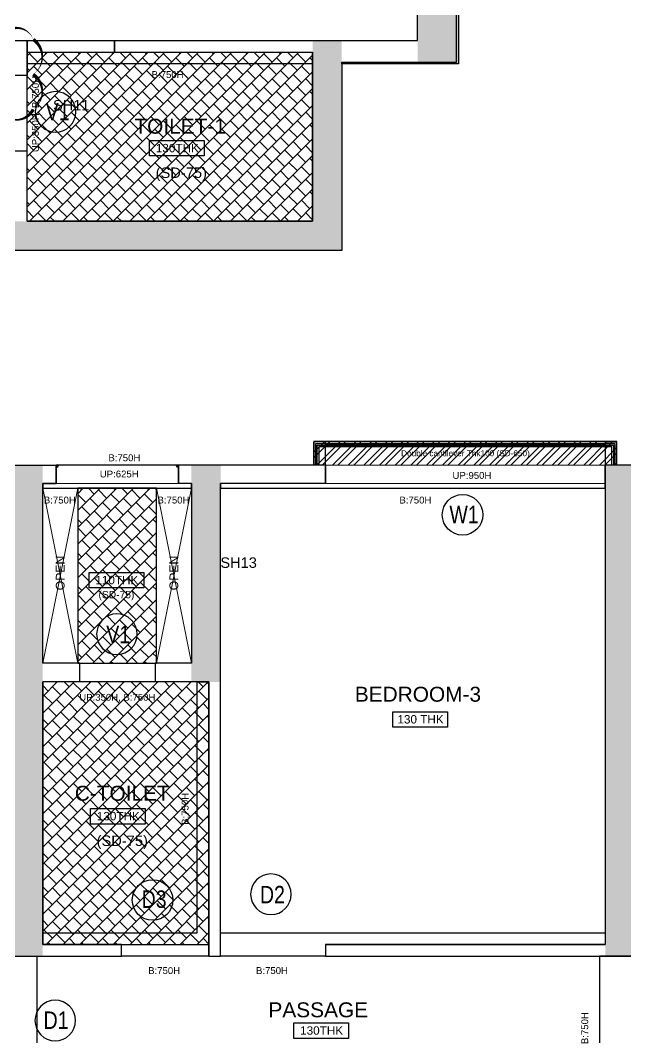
# Model space of a CAD drawing. Header units: millimetres. Extents: x 1124992 to 1258557, y -5767803 to -5695799.
# Drawn here: x 1243489 to 1248682, y -5753134 to -5744411 of the extents above; entities that cross this region are included whole.
import ezdxf
from ezdxf.enums import TextEntityAlignment as Align

# ---------------------------------------------------------------- set-up
doc = ezdxf.new("R2010")
doc.units = ezdxf.units.MM
doc.header["$LTSCALE"] = 1000
doc.header["$MEASUREMENT"] = 0
for name, pattern in [('DASHED', [19.05, 12.7, -6.35]), ('HIDDEN', [0.375, 0.25, -0.125]), ('HIDDENX2', [19.05, 12.7, -6.35])]:
    doc.linetypes.add(name, pattern=pattern)
for name, color, linetype in [('2-CHANGE 191024-khan', 4, 'Continuous'), ('202_WALL', 7, 'Continuous'), ('203_BEAM', 6, 'DASHED'), ('205_BALCONY', 4, 'Continuous'), ('206_OPEN', 5, 'Continuous'), ('210-DRIP MOULD', 5, 'HIDDEN'), ('210-GROOVE(ELEVATION)', 40, 'HIDDEN'), ('210-GROOVE(Vertical)', 40, 'HIDDEN'), ('210_ROOM NAME', 2, 'Continuous'), ('210_SLAB THK', 2, 'Continuous'), ('216_SLAB DN -650', 211, 'Continuous'), ('216_SLAB DN -75', 11, 'Continuous'), ('216_SLAB SLOPE', 40, 'Continuous'), ('221_BEAM문자', 6, 'Continuous'), ('223_발코니문자', 4, 'Continuous'), ('260_Window door symbol', 125, 'Continuous'), ('T8(T9 IS SIMILAR) - DIMENSION & TEXTING$0$a-window-no', 125, 'Continuous')]:
    doc.layers.add(name, color=color, linetype=linetype)
doc.layers.add('T8_REFUGE COLUMNS$0$COL-HATCH', color=7, linetype='Continuous', lineweight=25, true_color=0xa3a3a3)
doc.styles.add('arial', font='sanss___.ttf')
doc.styles.add('T8(T9 IS SIMILAR) - DIMENSION & TEXTING$0$LODHA STANDERD', font='sanss___.ttf')
pattern_1 = [(45, (1205400.26, -5775414.92), (-71.84205, 71.84205), []), (135, (1205400.26, -5775414.915), (-107.763073, 35.921024), [101.6, -101.6])]

# ---------------------------------------------------------------- blocks, each defined once
blk = doc.blocks.new('T8(T9 IS SIMILAR) - DIMENSION & TEXTING$0$WINDOW TAG')
at = {"layer": 'T8(T9 IS SIMILAR) - DIMENSION & TEXTING$0$a-window-no'}
blk.add_circle((0, 0), 174.1, dxfattribs=at)
at = {"layer": 'T8(T9 IS SIMILAR) - DIMENSION & TEXTING$0$a-window-no', "style": 'T8(T9 IS SIMILAR) - DIMENSION & TEXTING$0$LODHA STANDERD'}
blk.add_attdef('WINDOW', text='', height=150, dxfattribs=at).set_placement((11.3, 2.8), align=Align.MIDDLE_CENTER)
blk = doc.blocks.new('A$C128A26CC')
at = {"layer": '210-GROOVE(Vertical)', "linetype": 'ByBlock', "lineweight": -3, "flags": 128}
blk.add_lwpolyline([(15, 15), (5, 15), (0, 0), (20, 0), (15, 15)], dxfattribs=at)
blk.add_lwpolyline([(13.2, 12.5), (6.8, 12.5), (3.5, 2.5), (16.5, 2.5)], close=True, dxfattribs=at)

msp = doc.modelspace()

# ---------------------------------------------------------------- hatches: boundary and pattern name
at = {"layer": '216_SLAB DN -650', "linetype": 'Continuous', "lineweight": 0}
h = msp.add_hatch(dxfattribs=at)
h.set_pattern_fill('STEEL', color=227, scale=30)
h.set_pattern_definition([(45, (1200070.26, -5784264.915), (-67.35192, 67.35192), []), (45, (1200070.26, -5784217.29), (-67.35192, 67.35192), [])])
h.paths.add_polyline_path([(1248606.726, -5748024.027), (1246006.726, -5748024.027), (1246006.726, -5748224.027), (1248606.726, -5748224.027)])
at = {"layer": '216_SLAB DN -75'}
h = msp.add_hatch(dxfattribs=at)
h.set_pattern_fill('AR-B88', color=15, scale=0.5, angle=45)
h.set_pattern_definition([(45, (1296585.8, -5853609.8), (-71.84205, 71.84205), []), (135, (1296585.8, -5853609.804), (-107.763073, 35.921024), [101.6, -101.6])])
h.paths.add_polyline_path([(1245996.653, -5744684.027), (1243546.653, -5744684.027), (1243546.653, -5745256.527), (1243546.653, -5746134.027), (1245996.653, -5746134.027)])
h = msp.add_hatch(dxfattribs=at)
h.set_pattern_fill('AR-B88', color=15, scale=0.5, angle=45)
h.set_pattern_definition(pattern_1)
h.paths.add_polyline_path([(1244656.726, -5748424.027), (1243981.726, -5748424.027), (1243981.726, -5749924.027), (1244656.726, -5749924.027)])
h = msp.add_hatch(dxfattribs=at)
h.set_pattern_fill('AR-B88', color=15, scale=0.5, angle=45)
h.set_pattern_definition(pattern_1)
h.paths.add_polyline_path([(1245106.726, -5750084.027), (1243681.726, -5750084.027), (1243681.726, -5752334.027), (1245106.726, -5752334.027)])
at = {"layer": 'T8_REFUGE COLUMNS$0$COL-HATCH', "linetype": 'ByBlock'}
h = msp.add_hatch(color=256, dxfattribs=at)
h.dxf.hatch_style = 1
h.paths.add_polyline_path([(1246896.726, -5743934.026), (1247246.726, -5743934.026), (1247246.726, -5744784.027), (1246896.726, -5744784.027)])
h = msp.add_hatch(color=256, dxfattribs=at)
h.dxf.hatch_style = 1
h.paths.add_polyline_path([(1245996.75, -5744584.027), (1246246.75, -5744584.027), (1246246.75, -5746384.027), (1245996.75, -5746384.027)])
h = msp.add_hatch(color=256, dxfattribs=at)
h.dxf.hatch_style = 1
h.paths.add_polyline_path([(1245996.75, -5746384.027), (1243386.75, -5746384.027), (1243386.75, -5746134.027), (1245996.75, -5746134.027)])
h = msp.add_hatch(color=256, dxfattribs=at)
h.dxf.hatch_style = 1
h.paths.add_polyline_path([(1243681.726, -5748224.027), (1243431.726, -5748224.027), (1243431.726, -5752434.027), (1243681.726, -5752434.027)])
h = msp.add_hatch(color=256, dxfattribs=at)
h.dxf.hatch_style = 1
h.paths.add_polyline_path([(1244956.726, -5750084.027), (1245206.726, -5750084.027), (1245206.726, -5748224.027), (1244956.726, -5748224.027)])
h = msp.add_hatch(color=256, dxfattribs=at)
h.dxf.hatch_style = 1
h.paths.add_polyline_path([(1248506.726, -5752434.027), (1248756.726, -5752434.027), (1248756.726, -5748224.027), (1248506.726, -5748224.027)])

# ---------------------------------------------------------------- linework, layer by layer
at = {"layer": '2-CHANGE 191024-khan', "linetype": 'ByBlock'}
msp.add_lwpolyline([(1242139.479, -5745215.15, 0, 30, 0.52056705), (1242439.479, -5745215.15, 0, 30, 0.52056705), (1242739.479, -5745215.15, 0, 30, 0.52056705), (1243039.479, -5745215.15, 0, 30, 0.52056705), (1243339.479, -5745215.15, 0, 30, 0.52056705), (1243599.403, -5745175.074, 0, 30, 0.52056705), (1243599.403, -5744875.074, 0, 30, 0.52056705), (1243599.403, -5744575.074, 0, 30, 0.52056705), (1243363.04, -5744511.437, 0, 30, 0.52056705), (1243063.04, -5744511.437, 0, 30, 0.52056705), (1242763.04, -5744511.437, 0, 30, 0.52056705), (1242463.04, -5744511.437, 0, 30, 0.52056705), (1242163.04, -5744511.437, 0, 30, 0.52056705), (1242139.479, -5744787.876, 0, 30, 0.52056705)], format="xyseb", close=True, dxfattribs=at)
at = {"layer": '202_WALL', "linetype": 'ByBlock'}
for p, q in [((1246896.726, -5744584.027), (1246896.726, -5743934.026)), ((1247246.726, -5744034.026), (1247246.726, -5744784.027)), ((1241296.75, -5744584.027), (1243546.653, -5744584.027)), ((1243546.653, -5744584.027), (1243546.653, -5744884.027)), ((1244296.726, -5744684.027), (1244296.726, -5744584.027)), ((1244296.726, -5744584.027), (1246896.726, -5744584.027)), ((1244296.726, -5744684.027), (1245996.653, -5744684.027)), ((1245996.653, -5746134.027), (1245996.653, -5744684.027)), ((1246246.653, -5744784.027), (1246246.653, -5746384.027)), ((1246896.726, -5744784.027), (1246246.653, -5744784.027)), ((1247246.726, -5744784.027), (1246896.726, -5744784.027)), ((1243546.653, -5744884.027), (1243386.653, -5744884.027)), ((1243546.653, -5745534.027), (1243386.653, -5745534.027)), ((1243546.653, -5746134.027), (1243546.653, -5745534.027)), ((1243546.653, -5746134.027), (1245996.653, -5746134.027)), ((1246246.653, -5746384.027), (1243386.653, -5746384.027)), ((1246006.726, -5748224.027), (1246006.726, -5748024.027)), ((1246106.726, -5748384.027), (1246106.726, -5748024.027)), ((1248506.726, -5748024.027), (1248506.726, -5752334.027)), ((1248606.726, -5748224.027), (1248606.726, -5748024.027)), ((1243431.726, -5748224.027), (1243796.726, -5748224.027)), ((1243796.726, -5748384.027), (1243796.726, -5748224.027)), ((1246006.726, -5748224.027), (1244846.726, -5748224.027)), ((1244846.726, -5748224.027), (1244846.726, -5748384.027)), ((1246106.726, -5748384.027), (1246106.726, -5748224.027)), ((1249241.726, -5748224.027), (1248606.726, -5748224.027)), ((1243681.726, -5748384.027), (1243796.726, -5748384.027)), ((1243681.726, -5749924.027), (1243681.726, -5748384.027)), ((1244956.726, -5748384.027), (1244846.726, -5748384.027)), ((1244956.726, -5748384.027), (1244956.726, -5749924.027)), ((1245206.726, -5752434.027), (1245206.726, -5748384.027)), ((1246106.726, -5748384.027), (1245206.726, -5748384.027)), ((1243996.726, -5749924.027), (1243681.726, -5749924.027)), ((1243996.726, -5749924.027), (1243996.726, -5750084.027)), ((1244646.726, -5749924.027), (1244646.726, -5750084.027)), ((1244956.726, -5749924.027), (1244646.726, -5749924.027)), ((1243681.726, -5752334.027), (1243681.726, -5750084.027)), ((1243996.726, -5750084.027), (1243681.726, -5750084.027)), ((1245106.726, -5750084.027), (1244646.726, -5750084.027)), ((1245106.726, -5752434.027), (1245106.726, -5750084.027)), ((1243681.726, -5752334.027), (1244356.726, -5752334.027)), ((1244356.726, -5752434.027), (1244356.726, -5752334.027)), ((1246106.726, -5752334.027), (1248506.726, -5752334.027)), ((1246106.726, -5752334.027), (1246106.726, -5752434.027)), ((1243431.726, -5752434.027), (1244356.726, -5752434.027)), ((1245106.726, -5752434.027), (1245206.726, -5752434.027)), ((1246106.726, -5752434.027), (1248756.726, -5752434.027))]:
    msp.add_line(p, q, dxfattribs=at)
for points in [[(1246106.726, -5748024.027), (1246006.726, -5748024.027)], [(1248506.726, -5748024.027), (1248606.726, -5748024.027)]]:
    msp.add_lwpolyline(points, dxfattribs=at)
at = {"layer": '203_BEAM'}
for points in [[(1244296.726, -5744584.027), (1244296.726, -5744684.027), (1245996.653, -5744684.027), (1245996.653, -5744784.027), (1243546.653, -5744784.027), (1243546.653, -5744784.027), (1243546.653, -5744784.027), (1243546.653, -5744784.027), (1243546.653, -5744784.027), (1243546.653, -5744784.027), (1243546.653, -5744784.027), (1243546.653, -5744584.027), (1244296.726, -5744584.027)], [(1246006.726, -5748023.773), (1246006.726, -5748223.773), (1246106.726, -5748223.773), (1246106.726, -5748383.773), (1245206.726, -5748383.773), (1245206.726, -5748423.773), (1248506.726, -5748423.773), (1248506.726, -5748223.773), (1248606.726, -5748223.773), (1248606.726, -5748023.773), (1246006.726, -5748023.773)], [(1244956.726, -5748424.027), (1244956.726, -5748384.027), (1244846.726, -5748384.027), (1244846.726, -5748224.027), (1243796.726, -5748224.027), (1243796.726, -5748384.027), (1243681.726, -5748384.027), (1243681.726, -5748424.027), (1244956.726, -5748424.027)], [(1245106.726, -5750084.027), (1245106.726, -5752434.027), (1244356.726, -5752434.027), (1244356.726, -5752334.027), (1243681.726, -5752334.027), (1243681.726, -5752234.027), (1245006.726, -5752234.027), (1245006.726, -5750084.027), (1245106.726, -5750084.027)], [(1248506.726, -5752234.027), (1248506.726, -5752334.027), (1246106.726, -5752334.027), (1246106.726, -5752434.027), (1245206.726, -5752434.027), (1245206.726, -5752234.027), (1248506.726, -5752234.027)], [(1248506.726, -5752234.027), (1248506.726, -5752334.027)], [(1243631.726, -5753659.027), (1243591.726, -5753659.027), (1243591.726, -5753539.027), (1243431.726, -5753539.027), (1243431.726, -5752434.027), (1243631.726, -5752434.027), (1243631.726, -5753659.027)], [(1248756.726, -5752434.027), (1248456.726, -5752434.027), (1248456.726, -5753659.027), (1248556.726, -5753659.027), (1248556.726, -5754009.027), (1248456.726, -5754009.027), (1248456.726, -5755459.027), (1248756.726, -5755459.027), (1248756.726, -5752434.027)]]:
    msp.add_lwpolyline(points, dxfattribs=at)
at = {"layer": '205_BALCONY', "linetype": 'Continuous', "lineweight": 0}
for points in [[(1243546.653, -5744884.027), (1243386.653, -5744884.027), (1243386.653, -5745534.027), (1243546.653, -5745534.027)], [(1246106.726, -5748384.027), (1248506.726, -5748384.027), (1248506.726, -5748024.027), (1246106.726, -5748024.027)], [(1244846.726, -5748224.027), (1243796.726, -5748224.027), (1243796.726, -5748384.027), (1244846.726, -5748384.027)], [(1244646.726, -5749924.027), (1243996.726, -5749924.027), (1243996.726, -5750084.027), (1244646.726, -5750084.027)]]:
    msp.add_lwpolyline(points, close=True, dxfattribs=at)
at = {"layer": '206_OPEN', "lineweight": 0}
for points in [[(1243981.726, -5748424.027), (1243681.726, -5748424.027), (1243681.726, -5749924.027), (1243981.726, -5749924.027), (1243981.726, -5748424.027), (1243681.726, -5749924.027), (1243981.726, -5749924.027), (1243681.726, -5748424.027)], [(1244956.726, -5748424.027), (1244656.726, -5748424.027), (1244656.726, -5749924.027), (1244956.726, -5749924.027), (1244956.726, -5748424.027), (1244656.726, -5749924.027), (1244956.726, -5749924.027), (1244656.726, -5748424.027)]]:
    msp.add_lwpolyline(points, dxfattribs=at)
at = {"layer": '210-DRIP MOULD', "linetype": 'DASHED', "lineweight": -3}
for points in [[(1248589.726, -5748224.027), (1248563.726, -5748224.027), (1248563.726, -5748067.027), (1246049.726, -5748067.027), (1246049.726, -5748224.027), (1246023.726, -5748224.027), (1246023.726, -5748041.027), (1248589.726, -5748041.027), (1248589.726, -5748224.027)], [(1246036.726, -5748224.027), (1246036.726, -5748054.027), (1248576.726, -5748054.027), (1248576.726, -5748224.027)], [(1248506.726, -5748054.027), (1246106.726, -5748054.027)]]:
    msp.add_lwpolyline(points, dxfattribs=at)
msp.add_lwpolyline([(1246106.726, -5748041.027), (1248506.726, -5748041.027), (1248506.726, -5748067.027), (1246106.726, -5748067.027)], close=True, dxfattribs=at)
at = {"layer": '210-GROOVE(ELEVATION)', "linetype": 'HIDDENX2', "lineweight": -3, "flags": 128}
msp.add_lwpolyline([(1247246.726, -5744784.027), (1246246.653, -5744784.027), (1246246.653, -5744769.027), (1247231.726, -5744769.027), (1247231.726, -5740174.027), (1247246.726, -5740174.027)], close=True, dxfattribs=at)
at = {"layer": '210_SLAB THK', "color": 2}
for points in [[(1245066.843, -5745442.141), (1245066.843, -5745574.488), (1244598.156, -5745574.488), (1244598.156, -5745442.141)], [(1244547.651, -5749145.9), (1244547.651, -5749278.247), (1244078.964, -5749278.247), (1244078.964, -5749145.9)], [(1247153.046, -5750339.68), (1247153.046, -5750472.027), (1246684.359, -5750472.027), (1246684.359, -5750339.68)], [(1244560.598, -5751169.902), (1244560.598, -5751302.249), (1244091.911, -5751302.249), (1244091.911, -5751169.902)], [(1246304.273, -5753007.95), (1246304.273, -5753140.297), (1245835.586, -5753140.297), (1245835.586, -5753007.95)]]:
    msp.add_lwpolyline(points, close=True, dxfattribs=at)
at = {"layer": '216_SLAB DN -650', "color": 201, "linetype": 'Continuous', "lineweight": 0}
msp.add_lwpolyline([(1248606.726, -5748024.027), (1246006.726, -5748024.027), (1246006.726, -5748224.027), (1248606.726, -5748224.027)], close=True, dxfattribs=at)
at = {"layer": '216_SLAB DN -75'}
for points in [[(1245996.653, -5746134.027), (1243546.653, -5746134.027), (1243546.653, -5746134.027), (1243546.653, -5746134.027), (1243546.653, -5744684.027), (1243546.653, -5744684.027), (1243546.653, -5744684.027), (1245996.653, -5744684.027), (1245996.653, -5746134.027)], [(1244656.726, -5748424.027), (1243981.726, -5748424.027), (1243981.726, -5749924.027), (1244656.726, -5749924.027)], [(1245106.726, -5750084.027), (1243681.726, -5750084.027), (1243681.726, -5752334.027), (1245106.726, -5752334.027)]]:
    msp.add_lwpolyline(points, close=True, dxfattribs=at)

# ---------------------------------------------------------------- block references
at = {"layer": '210-GROOVE(Vertical)', "linetype": 'ByBlock', "rotation": 180}
for p in [(1243816.726, -5748224.027), (1244846.726, -5748224.027)]:
    msp.add_blockref('A$C128A26CC', p, dxfattribs=at)
at = {"layer": '260_Window door symbol'}
ref = msp.add_blockref('T8(T9 IS SIMILAR) - DIMENSION & TEXTING$0$WINDOW TAG', (1243791.398, -5745196.599, 0), dxfattribs=dict(at, xscale=-1))
ref.add_attrib('WINDOW', 'V1', dxfattribs={"layer": 'T8(T9 IS SIMILAR) - DIMENSION & TEXTING$0$a-window-no', "height": 150, "style": 'T8(T9 IS SIMILAR) - DIMENSION & TEXTING$0$LODHA STANDERD', "width": 0.8}).set_placement((1243809.352, -5745193.808, 0), align=Align.MIDDLE_CENTER)
ref = msp.add_blockref('T8(T9 IS SIMILAR) - DIMENSION & TEXTING$0$WINDOW TAG', (1247282.827, -5748651.071), dxfattribs=at)
ref.add_attrib('WINDOW', 'W1', dxfattribs={"layer": 'T8(T9 IS SIMILAR) - DIMENSION & TEXTING$0$a-window-no', "height": 150, "style": 'T8(T9 IS SIMILAR) - DIMENSION & TEXTING$0$LODHA STANDERD', "width": 0.8}).set_placement((1247295.49, -5748648.28), align=Align.MIDDLE_CENTER)
ref = msp.add_blockref('T8(T9 IS SIMILAR) - DIMENSION & TEXTING$0$WINDOW TAG', (1244317.419, -5749673.984), dxfattribs=dict(at, xscale=-1, rotation=180))
ref.add_attrib('WINDOW', 'V1', dxfattribs={"layer": 'T8(T9 IS SIMILAR) - DIMENSION & TEXTING$0$a-window-no', "height": 150, "style": 'T8(T9 IS SIMILAR) - DIMENSION & TEXTING$0$LODHA STANDERD', "width": 0.8}).set_placement((1244328.766, -5749676.775), align=Align.MIDDLE_CENTER)
ref = msp.add_blockref('T8(T9 IS SIMILAR) - DIMENSION & TEXTING$0$WINDOW TAG', (1245638.81, -5751904.845), dxfattribs=dict(at, xscale=-1, rotation=180))
ref.add_attrib('WINDOW', 'D2', dxfattribs={"layer": 'T8(T9 IS SIMILAR) - DIMENSION & TEXTING$0$a-window-no', "height": 150, "style": 'T8(T9 IS SIMILAR) - DIMENSION & TEXTING$0$LODHA STANDERD', "width": 0.8}).set_placement((1245651.474, -5751907.636), align=Align.MIDDLE_CENTER)
ref = msp.add_blockref('T8(T9 IS SIMILAR) - DIMENSION & TEXTING$0$WINDOW TAG', (1244623.807, -5751953.942, 0.024), dxfattribs=at)
ref.add_attrib('WINDOW', 'D3', dxfattribs={"layer": 'T8(T9 IS SIMILAR) - DIMENSION & TEXTING$0$a-window-no', "height": 150, "style": 'T8(T9 IS SIMILAR) - DIMENSION & TEXTING$0$LODHA STANDERD', "width": 0.8}).set_placement((1244636.471, -5751946.419, 0.024), align=Align.MIDDLE_CENTER)
ref = msp.add_blockref('T8(T9 IS SIMILAR) - DIMENSION & TEXTING$0$WINDOW TAG', (1243788.502, -5752987.223), dxfattribs=dict(at, xscale=-1))
ref.add_attrib('WINDOW', 'D1', dxfattribs={"layer": 'T8(T9 IS SIMILAR) - DIMENSION & TEXTING$0$a-window-no', "height": 150, "style": 'T8(T9 IS SIMILAR) - DIMENSION & TEXTING$0$LODHA STANDERD', "width": 0.8}).set_placement((1243795.427, -5752984.432), align=Align.MIDDLE_CENTER)

# ---------------------------------------------------------------- texts
at = {"layer": '206_OPEN', "linetype": 'Continuous', "lineweight": 0, "style": 'arial'}
for p in [(1243868.641, -5749298.405), (1244843.641, -5749298.405)]:
    msp.add_text('OPEN', height=75, rotation=90, dxfattribs=at).set_placement(p)
at = {"layer": '210_ROOM NAME', "style": 'arial'}
for s, p in [('TOILET-1', (1244467.57, -5745383.122)), ('BEDROOM-3', (1246358.597, -5750253.356)), ('C-TOILET', (1243956.156, -5751102.666)), ('PASSAGE', (1245617.423, -5752959.442))]:
    msp.add_text(s, height=128, dxfattribs=at).set_placement(p)
at = {"layer": '210_ROOM NAME', "char_height": 89.6, "width": 2449.55586, "attachment_point": 9, "style": 'arial'}
for s, insert in [('SH11', (1244082.176, -5745185.241, 0)), ('SH13', (1245518.246, -5749107.119, 0))]:
    msp.add_mtext(s, dxfattribs=dict(at, insert=insert))
at = {"layer": '210_SLAB THK', "color": 2, "char_height": 72, "width": 531.9, "attachment_point": 2, "line_spacing_factor": 0.94556, "style": 'arial'}
for s, insert in [('130THK', (1244836.167, -5745470.83)), ('110THK', (1244316.974, -5749174.59)), ('130 THK', (1246922.369, -5750368.37)), ('130THK', (1244329.921, -5751198.592)), ('130THK', (1246073.596, -5753036.64))]:
    msp.add_mtext(s, dxfattribs=dict(at, insert=insert))
at = {"layer": '216_SLAB DN -650', "color": 201, "linetype": 'Continuous', "lineweight": 0, "insert": (1247307.478, -5748098.442), "char_height": 50.4, "attachment_point": 2, "line_spacing_factor": 0.96736, "style": 'arial'}
msp.add_mtext('{\\C6;Double cantilever Thk100 (SD-650)}', dxfattribs=at)
at = {"layer": '216_SLAB SLOPE', "line_spacing_factor": 0.96736, "style": 'arial'}
for insert, char_height, attachment_point in [((1244869.829, -5745673.035), 90, 2), ((1244313.581, -5749385.785), 63, 8), ((1244363.584, -5751400.797), 90, 2)]:
    msp.add_mtext('{\\C6;(SD-75)}', dxfattribs=dict(at, insert=insert, char_height=char_height, attachment_point=attachment_point))
at = {"layer": '221_BEAM문자', "linetype": 'Continuous', "lineweight": 0, "style": 'arial'}
for p in [(1244752.584, -5744876.517), (1244752.584, -5744876.517), (1244381.552, -5748162.394), (1243827.987, -5748524.74), (1244802.987, -5748524.74), (1246878.074, -5748524.74), (1244722.734, -5752558.841), (1245647.734, -5752558.841)]:
    msp.add_text('B:750H', height=58.8, dxfattribs=at).set_placement(p, align=Align.MIDDLE)
for p in [(1244902.478, -5751172.36), (1248331.085, -5753052.514)]:
    msp.add_text('B:750H', height=58.8, rotation=90, dxfattribs=at).set_placement(p, align=Align.MIDDLE)
at = {"layer": '223_발코니문자', "linetype": 'Continuous', "lineweight": 0, "style": 'arial'}
msp.add_text('UP:350H, B:750H', height=58.8, rotation=90, dxfattribs=at).set_placement((1243623.916, -5745215.15), align=Align.MIDDLE)
for s, p in [('UP:625H', (1244337.462, -5748301.158)), ('UP:950H', (1247362.884, -5748313.328)), ('UP:350H, B:750H', (1244321.189, -5750220.757))]:
    msp.add_text(s, height=58.8, dxfattribs=at).set_placement(p, align=Align.MIDDLE)

doc.saveas('drawing.dxf')
